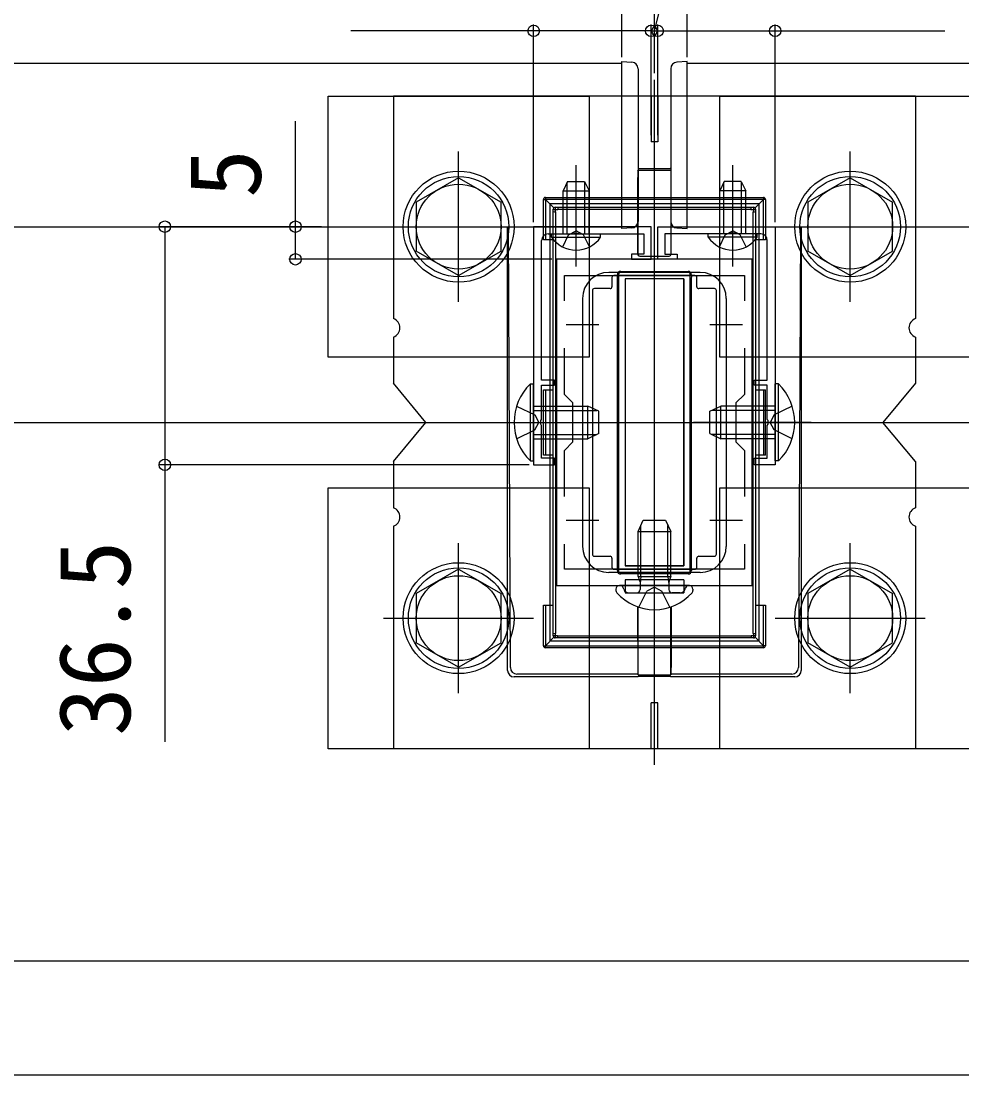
# Model space of a CAD drawing. Units: millimetres, scale not verified. Extents: x -875 to 875, y -1300 to 1292.
# Drawn here: x 613 to 757.1, y 689.2 to 850.7 of the extents above; entities that cross this region are included whole.
import ezdxf
from ezdxf.enums import TextEntityAlignment as Align

# ---------------------------------------------------------------- set-up
doc = ezdxf.new("R2010")
doc.units = ezdxf.units.MM
doc.header["$LTSCALE"] = 8
for name, color, linetype in [('0-2_YKK_11', 7, 'Continuous'), ('0-3_YKK_12', 2, 'Continuous'), ('0-4_YKK_13', 4, 'Continuous'), ('0-5_YKK_D', 6, 'Continuous'), ('0-7_YSS_K', 3, 'Continuous')]:
    doc.layers.add(name, color=color, linetype=linetype)
doc.styles.add('ＭＳ ゴシック', font='')
doc.styles.get('ＭＳ ゴシック').set_extended_font_data('MS Gothic')

msp = doc.modelspace()

# ---------------------------------------------------------------- linework, layer by layer
at = {"layer": '0-2_YKK_11'}
for p, q in [((699, 806.653), (699, 801.653)), ((721, 806.653), (721, 801.653)), ((696.5, 804.153), (701.5, 804.153)), ((718.5, 804.153), (723.5, 804.153)), ((699, 776.653), (699, 771.653)), ((721, 776.653), (721, 771.653)), ((696.5, 774.153), (701.5, 774.153)), ((718.5, 774.153), (723.5, 774.153))]:
    msp.add_line(p, q, dxfattribs=at)
for points in [[(691.5, 819.153), (691.5, 782.653), (694.7, 782.653), (694.7, 783.653), (692.7, 783.653), (692.7, 788.695), (692.58, 788.878), (692.58, 789.428), (692.7, 789.611), (692.7, 794.853), (694.7, 794.853), (694.7, 795.653), (692.7, 795.653), (692.7, 817.053)], [(693.7, 818.053), (697.542, 818.053), (697.725, 818.173), (698.275, 818.173), (698.458, 818.053), (708.4, 818.053), (708.4, 814.953), (706.5, 814.953), (706.5, 814.153), (709.5, 814.153), (709.5, 819.153), (691.5, 819.153)], [(726.3, 818.053), (722.458, 818.053), (722.275, 818.173), (721.725, 818.173), (721.542, 818.053), (711.6, 818.053), (711.6, 814.953), (713.5, 814.953), (713.5, 814.153), (710.5, 814.153), (710.5, 819.153), (728.5, 819.153)], [(728.5, 819.153), (728.5, 782.653), (725.3, 782.653), (725.3, 783.653), (727.3, 783.653), (727.3, 788.695), (727.42, 788.878), (727.42, 789.428), (727.3, 789.611), (727.3, 794.853), (725.3, 794.853), (725.3, 795.653), (727.3, 795.653), (727.3, 817.053)], [(696.2, 807.786), (696.2, 811.653), (723.8, 811.653), (723.8, 807.786)], [(696.2, 777.786), (696.2, 784.853), (697.5, 786.153), (697.5, 792.153), (696.2, 793.453), (696.2, 800.52)], [(723.8, 800.52), (723.8, 793.453), (722.5, 792.153), (722.5, 786.153), (723.8, 784.853), (723.8, 777.786)], [(723.8, 770.52), (723.8, 766.653), (696.2, 766.653), (696.2, 770.52)]]:
    msp.add_lwpolyline(points, dxfattribs=at)
msp.add_lwpolyline([(695, 814.153), (695, 764.153), (725, 764.153), (725, 814.153)], close=True, dxfattribs=at)
for centre, start, end in [((693.7, 817.053), 90.00001, 179.99999), ((726.3, 817.053), 0.00001, 89.99999)]:
    msp.add_arc(centre, 1, start, end, dxfattribs=at)
at = {"layer": '0-3_YKK_12'}
for p, q in [((705, 844.153), (-245, 844.153)), ((705, 819.153), (705, 844.153)), ((715, 819.153), (715, 844.153)), ((831.228, 844.153), (715, 844.153)), ((710, 736.653), (710, 841.653)), ((-245, 819.153), (705, 819.153)), ((715, 819.153), (831.228, 819.153)), ((717, 812.153), (703, 812.153)), ((699, 808.153), (699, 770.153)), ((721, 808.153), (721, 770.153)), ((717, 766.153), (703, 766.153)), ((229.848, 689.153), (831.228, 689.153))]:
    msp.add_line(p, q, dxfattribs=at)
for centre, start, end in [((703, 808.153), 90, 180), ((717, 808.153), 0, 90), ((703, 770.153), 180, 270), ((717, 770.153), 270, 0)]:
    msp.add_arc(centre, 4, start, end, dxfattribs=at)
at = {"layer": '0-4_YKK_13'}
for p, q in [((705, 844.453), (706.561, 844.358)), ((705, 818.853), (705, 844.453)), ((707.5, 843.36), (707.5, 843.06)), ((712.5, 843.36), (712.5, 843.06)), ((715, 844.453), (713.439, 844.358)), ((715, 818.853), (715, 844.453)), ((707.5, 843.06), (707.5, 820.246)), ((712.5, 843.06), (712.5, 820.246)), ((670, 839.153), (670, 805.067)), ((750, 839.153), (670, 839.153)), ((709.5, 839.153), (709.5, 832.153)), ((710.5, 839.153), (710.5, 832.153)), ((750, 839.153), (750, 805.067)), ((710.5, 832.153), (709.5, 832.153)), ((680, 807.653), (680, 830.653)), ((740, 807.653), (740, 830.653)), ((698, 813.053), (698, 828.553)), ((722, 813.053), (722, 828.553)), ((707.464, 827.711), (707.499, 827.816)), ((707.499, 827.816), (712.501, 827.816)), ((707.5, 828.153), (707.535, 828.048)), ((707.535, 828.048), (712.465, 828.048)), ((712.465, 828.048), (712.5, 828.153)), ((712.536, 827.711), (712.501, 827.816)), ((680, 826.653), (673.5, 822.912)), ((680, 826.653), (686.5, 822.912)), ((696.7, 826.053), (696, 824.653)), ((696.654, 818.053), (696.654, 825.962)), ((696.7, 826.053), (699.3, 826.053)), ((699.3, 826.053), (700, 824.653)), ((699.346, 818.053), (699.346, 825.962)), ((720.7, 826.053), (720, 824.653)), ((720.654, 818.053), (720.654, 825.962)), ((723.3, 826.053), (720.7, 826.053)), ((723.3, 826.053), (724, 824.653)), ((723.346, 818.053), (723.346, 825.962)), ((740, 826.653), (733.5, 822.912)), ((740, 826.653), (746.5, 822.912)), ((700, 818.053), (700, 824.653)), ((720, 818.053), (720, 824.653)), ((673.5, 822.912), (673.5, 815.395)), ((686.5, 815.406), (686.5, 822.912)), ((693, 817.131), (693, 823.331)), ((693, 823.331), (693.3, 823.331)), ((693.3, 823.631), (726.7, 823.631)), ((693.3, 823.631), (693.3, 823.331)), ((726.7, 823.331), (693.3, 823.331)), ((694.588, 822.043), (693.3, 823.331)), ((693.3, 823.331), (693.3, 817.131)), ((694.8, 822.131), (695.205, 822.131)), ((695.205, 822.131), (724.795, 822.131)), ((695.205, 822.131), (695.205, 821.759)), ((724.795, 822.131), (725.2, 822.131)), ((724.795, 822.131), (724.795, 821.759)), ((725.412, 822.043), (726.7, 823.331)), ((726, 822.653), (726, 755.653)), ((726.7, 823.631), (726.7, 823.331)), ((727, 823.331), (726.7, 823.331)), ((726.7, 817.131), (726.7, 823.331)), ((727, 823.331), (727, 817.131)), ((733.5, 822.912), (733.5, 815.395)), ((746.5, 815.406), (746.5, 822.912)), ((694.5, 821.466), (694.5, 821.831)), ((694.5, 756.841), (694.5, 821.466)), ((694.851, 821.443), (694.851, 756.819)), ((724.795, 821.759), (695.205, 821.759)), ((725.149, 756.819), (725.149, 821.443)), ((725.5, 821.831), (725.5, 821.466)), ((725.5, 821.466), (725.5, 756.841)), ((668.5, 819.153), (691.5, 819.153)), ((687.5, 751.152), (687.5, 819.153)), ((687.934, 751.59), (687.625, 819.153)), ((706.561, 818.949), (705, 818.853)), ((707.5, 820.246), (707.5, 819.947)), ((712.5, 820.246), (712.5, 819.947)), ((713.439, 818.949), (715, 818.853)), ((728.5, 819.153), (751.5, 819.153)), ((732.375, 819.153), (732.066, 751.59)), ((732.5, 819.153), (732.5, 751.152)), ((694.25, 817.544), (694.25, 818.053)), ((694.25, 818.053), (701.75, 818.053)), ((725.75, 818.053), (718.25, 818.053)), ((725.75, 817.544), (725.75, 818.053)), ((694.5, 817.131), (693, 817.131)), ((727, 817.131), (725.5, 817.131)), ((680, 811.653), (673.5, 815.395)), ((680, 811.653), (686.5, 815.395)), ((707.748, 814.636), (712.252, 814.636)), ((707.765, 814.653), (712.235, 814.653)), ((740, 811.653), (733.5, 815.395)), ((740, 811.653), (746.5, 815.395)), ((703.5, 811.353), (703.5, 809.953)), ((716.2, 811.653), (703.8, 811.653)), ((704.354, 767.012), (704.354, 811.25)), ((704.5, 811.831), (704.5, 811.269)), ((704.5, 811.269), (704.5, 767.031)), ((705.363, 812.131), (704.8, 812.131)), ((705.363, 812.263), (714.637, 812.263)), ((705.363, 812.131), (705.363, 812.263)), ((714.637, 812.131), (705.363, 812.131)), ((714.5, 811.153), (705.5, 811.153)), ((705.5, 811.153), (705.5, 767.153)), ((714.5, 811.153), (714.5, 767.153)), ((714.637, 812.263), (714.637, 812.131)), ((715.2, 812.131), (714.637, 812.131)), ((715.5, 811.269), (715.5, 811.831)), ((715.5, 767.031), (715.5, 811.269)), ((715.646, 811.25), (715.646, 767.012)), ((716.5, 809.953), (716.5, 811.353)), ((700.5, 809.353), (700.5, 768.953)), ((703.2, 809.653), (700.8, 809.653)), ((719.2, 809.653), (716.8, 809.653)), ((719.5, 768.953), (719.5, 809.353)), ((670, 802.239), (670, 795.153)), ((750, 802.239), (750, 795.153)), ((691.5, 783.253), (691.5, 795.053)), ((728.5, 783.253), (728.5, 795.053)), ((750, 795.153), (745, 789.153)), ((693, 794.131), (694.5, 794.131)), ((693, 784.131), (693, 794.131)), ((693.3, 794.131), (693.3, 784.131)), ((725.5, 794.131), (727, 794.131)), ((726.7, 794.131), (726.7, 784.131)), ((727, 784.131), (727, 794.131)), ((691.5, 791.653), (699.8, 791.653)), ((701.5, 790.853), (699.8, 791.653)), ((718.5, 790.853), (720.2, 791.653)), ((728.5, 791.653), (720.2, 791.653)), ((691.5, 790.999), (701.19, 790.999)), ((701.5, 787.453), (701.5, 790.853)), ((718.5, 787.453), (718.5, 790.853)), ((728.5, 790.999), (718.81, 790.999)), ((686, 789.153), (704, 789.153)), ((734, 789.153), (716, 789.153)), ((750, 783.153), (745, 789.153)), ((691.5, 787.308), (701.19, 787.308)), ((701.5, 787.453), (699.8, 786.653)), ((718.5, 787.453), (720.2, 786.653)), ((728.5, 787.308), (718.81, 787.308)), ((694.5, 784.131), (693, 784.131)), ((727, 784.131), (725.5, 784.131)), ((670, 783.153), (670, 776.067)), ((690.991, 783.253), (691.5, 783.253)), ((729.009, 783.253), (728.5, 783.253)), ((750, 783.153), (750, 776.067)), ((710, 759.649), (710, 775.066)), ((711.7, 774.153), (712.5, 772.453)), ((670, 773.239), (670, 739.153)), ((707.5, 772.453), (712.5, 772.453)), ((707.5, 765.553), (707.5, 772.453)), ((707.933, 765.553), (707.933, 773.373)), ((712.067, 765.553), (712.067, 773.373)), ((712.5, 765.553), (712.5, 772.453)), ((750, 773.239), (750, 739.153)), ((680, 747.653), (680, 770.653)), ((740, 747.653), (740, 770.653)), ((700.8, 768.653), (703.2, 768.653)), ((703.5, 768.353), (703.5, 766.953)), ((716.5, 766.953), (716.5, 768.353)), ((716.8, 768.653), (719.2, 768.653)), ((680, 766.653), (673.5, 762.912)), ((680, 766.653), (686.5, 762.912)), ((703.8, 766.653), (716.2, 766.653)), ((704.5, 767.031), (704.5, 766.431)), ((705.402, 766.131), (705.402, 765.971)), ((714.598, 765.971), (705.402, 765.971)), ((714.5, 767.153), (705.5, 767.153)), ((707.5, 765.553), (712.5, 765.553)), ((714.598, 766.131), (715.2, 766.131)), ((714.598, 765.971), (714.598, 766.131)), ((715.5, 766.431), (715.5, 767.031)), ((740, 766.653), (733.5, 762.912)), ((740, 766.653), (746.5, 762.912)), ((704.749, 764.153), (704.645, 764.153)), ((715.251, 764.153), (704.749, 764.153)), ((714.5, 765.053), (714.5, 763.053)), ((673.5, 762.912), (673.5, 755.395)), ((686.5, 755.406), (686.5, 762.912)), ((704.1, 763.608), (704.1, 763.41)), ((705.308, 763.58), (705.219, 763.824)), ((705.5, 763.053), (714.5, 763.053)), ((706.06, 763.053), (707.3, 763.053)), ((707.628, 760.828), (708.855, 763.288)), ((710, 763.897), (708.855, 763.288)), ((710, 763.897), (711.145, 763.288)), ((712.372, 760.828), (711.145, 763.288)), ((713.94, 763.053), (712.7, 763.053)), ((714.692, 763.58), (714.781, 763.824)), ((715.9, 763.608), (715.9, 763.41)), ((733.5, 762.912), (733.5, 755.395)), ((746.5, 755.406), (746.5, 762.912)), ((693, 761.131), (694.5, 761.131)), ((693, 754.931), (693, 761.131)), ((693.3, 761.131), (693.3, 754.931)), ((707.448, 760.889), (707.448, 751.594)), ((707.499, 750.491), (707.472, 760.88)), ((712.501, 750.491), (712.528, 760.88)), ((712.552, 760.889), (712.552, 751.594)), ((725.5, 761.131), (727, 761.131)), ((727, 761.131), (727, 754.931)), ((668.5, 759.153), (691.5, 759.153)), ((728.5, 759.153), (751.5, 759.153)), ((694.588, 756.219), (693.3, 754.931)), ((694.5, 756.431), (694.5, 756.841)), ((695.17, 756.131), (694.8, 756.131)), ((695.17, 756.46), (695.17, 756.131)), ((695.17, 756.46), (724.83, 756.46)), ((724.83, 756.131), (695.17, 756.131)), ((724.83, 756.46), (724.83, 756.131)), ((725.2, 756.131), (724.83, 756.131)), ((725.412, 756.219), (726.7, 754.931)), ((725.5, 756.841), (725.5, 756.431)), ((680, 751.653), (673.5, 755.395)), ((680, 751.653), (686.5, 755.395)), ((693, 754.931), (693.3, 754.931)), ((693.3, 754.931), (726.7, 754.931)), ((693.3, 754.631), (693.3, 754.931)), ((726.7, 754.631), (693.3, 754.631)), ((726, 755.653), (694, 755.653)), ((726.7, 754.631), (726.7, 754.931)), ((740, 751.653), (733.5, 755.395)), ((740, 751.653), (746.5, 755.395)), ((707.5, 750.153), (688.494, 750.153)), ((707.464, 750.595), (688.933, 750.595)), ((707.464, 750.595), (707.499, 750.491)), ((707.499, 750.491), (712.501, 750.491)), ((707.5, 750.153), (707.535, 750.259)), ((707.535, 750.259), (712.465, 750.259)), ((712.465, 750.259), (712.5, 750.153)), ((731.506, 750.153), (712.5, 750.153)), ((712.536, 750.595), (712.501, 750.491)), ((731.067, 750.595), (712.536, 750.595)), ((710.5, 746.153), (709.5, 746.153)), ((709.5, 739.153), (709.5, 746.153)), ((710.5, 739.153), (710.5, 746.153)), ((750, 739.153), (670, 739.153))]:
    msp.add_line(p, q, dxfattribs=at)
for points in [[(700, 839.153), (700, 799.153), (660, 799.153), (660, 839.153)], [(760, 839.153), (760, 799.153), (720, 799.153), (720, 839.153)], [(714.5, 767.153), (714.5, 811.153), (705.5, 811.153), (705.5, 767.153)], [(700, 779.153), (700, 739.153), (660, 739.153), (660, 779.153)], [(760, 779.153), (760, 739.153), (720, 739.153), (720, 779.153)]]:
    msp.add_lwpolyline(points, close=True, dxfattribs=at)
for points in [[(707.499, 827.816), (707.469, 816.341), (707.466, 814.954)], [(712.501, 827.816), (712.531, 816.341), (712.534, 814.954)], [(707.448, 814.936), (707.448, 816.341), (707.448, 826.712)], [(712.552, 814.936), (712.552, 816.341), (712.552, 826.712)], [(696, 818.053), (696, 824.653), (700, 824.653)], [(724, 818.053), (724, 824.653), (720, 824.653)], [(726, 822.653), (694, 822.653), (694, 755.653)], [(694.25, 817.544), (701.75, 817.544), (701.75, 818.053)], [(695.95, 816.044), (696.855, 817.9), (698, 818.508)], [(700.05, 816.044), (699.145, 817.9), (698, 818.508)], [(725.75, 817.544), (718.25, 817.544), (718.25, 818.053)], [(719.95, 816.044), (720.855, 817.9), (722, 818.508)], [(724.05, 816.044), (723.145, 817.9), (722, 818.508)], [(670, 783.153), (675, 789.153), (670, 795.153)], [(690.991, 783.253), (690.991, 795.053), (691.5, 795.053)], [(729.009, 783.253), (729.009, 795.053), (728.5, 795.053)], [(688.889, 791.653), (691.667, 790.298), (692.276, 789.153)], [(691.5, 786.653), (699.8, 786.653), (699.8, 791.653)], [(728.5, 786.653), (720.2, 786.653), (720.2, 791.653)], [(731.111, 791.653), (728.333, 790.298), (727.724, 789.153)], [(688.889, 786.653), (691.667, 788.008), (692.276, 789.153)], [(731.111, 786.653), (728.333, 788.008), (727.724, 789.153)], [(707.5, 772.453), (708.3, 774.153), (711.7, 774.153)], [(704.8, 766.131), (705.402, 766.131), (714.598, 766.131)], [(707.5, 765.553), (707.669, 765.053), (707.8, 764.667)], [(707.933, 765.553), (707.873, 765.053), (707.8, 764.453)], [(712.067, 765.553), (712.127, 765.053), (712.2, 764.453)], [(712.5, 765.553), (712.331, 765.053), (712.2, 764.667)], [(714.5, 765.053), (705.5, 765.053), (705.5, 763.053)], [(707.8, 764.667), (707.8, 764.153), (707.8, 763.553)], [(712.2, 764.667), (712.2, 764.153), (712.2, 763.553)], [(715.355, 764.153), (715.251, 764.153), (714.9, 764.153)], [(727, 754.931), (726.7, 754.931), (726.7, 761.131)]]:
    msp.add_lwpolyline(points, dxfattribs=at)
for centre, radius in [((680, 819.153), 8.5), ((740, 819.153), 8.5), ((680, 819.153), 7.7), ((680, 819.153), 6.5), ((740, 819.153), 7.7), ((740, 819.153), 6.5), ((680, 759.153), 8.5), ((740, 759.153), 8.5), ((680, 759.153), 7.7), ((680, 759.153), 6.5), ((740, 759.153), 7.7), ((740, 759.153), 6.5)]:
    msp.add_circle(centre, radius, dxfattribs=at)
for centre, radius, start, end in [((706.5, 843.36), 1, 0, 86.5), ((713.5, 843.36), 1, 93.5, 180), ((693.3, 823.331), 0.3, 90, 180), ((694.8, 821.831), 0.3, 90, 180), ((693.81, 821.88), 1.021, 354.65366, 14.23396), ((726.19, 821.88), 1.021, 165.76604, 185.34634), ((725.2, 821.831), 0.3, 0, 90), ((726.7, 823.331), 0.3, 0, 90), ((694.742, 822.361), 0.583, 245.50762, 278.40152), ((694.753, 822.678), 1.238, 258.19876, 274.51239), ((725.247, 822.678), 1.238, 265.48761, 281.80124), ((725.258, 822.361), 0.583, 261.59848, 294.49238), ((706.5, 819.947), 1, 273.5, 0), ((713.5, 819.947), 1, 180, 266.5), ((698, 820.08), 4.527, 214.06671, 325.93329), ((722, 820.08), 4.527, 214.06671, 325.93329), ((704.802, 811.813), 0.482, 85.24763, 185.0487), ((704.348, 811.99), 0.22, 263.21027, 313.86521), ((704.378, 811.626), 0.377, 266.36803, 288.83101), ((704.8, 811.831), 0.3, 90, 180), ((704.601, 812.269), 0.242, 325.23447, 5.98325), ((715.399, 812.269), 0.242, 174.01675, 214.76553), ((715.198, 811.814), 0.482, 354.94378, 94.75989), ((715.2, 811.831), 0.3, 0, 90), ((715.652, 811.99), 0.22, 226.13479, 276.78973), ((715.622, 811.626), 0.377, 251.16899, 273.63197), ((669.5, 803.653), 1.5, 289.47122, 70.52878), ((750.5, 803.653), 1.5, 109.47122, 250.52878), ((696.732, 789.153), 8.232, 134.2189, 225.7811), ((723.268, 789.153), 8.232, 314.2189, 45.7811), ((669.5, 774.653), 1.5, 289.47122, 70.52878), ((750.5, 774.653), 1.5, 109.47122, 250.52878), ((704.799, 766.414), 0.481, 175.06323, 275.18399), ((704.352, 766.017), 0.439, 70.35948, 94.26698), ((704.378, 767.388), 0.377, 266.36803, 288.83101), ((704.8, 766.431), 0.3, 180, 270), ((704.532, 765.97), 0.313, 353.54785, 30.96417), ((715.468, 765.97), 0.313, 149.03583, 186.45215), ((715.201, 766.414), 0.481, 264.8078, 4.94499), ((715.2, 766.431), 0.3, 270, 0), ((715.622, 767.388), 0.377, 251.16899, 273.63197), ((715.648, 766.017), 0.439, 85.73302, 109.64052), ((704.645, 763.608), 0.545, 90, 180), ((704.749, 763.653), 0.5, 20, 90), ((715.251, 763.653), 0.5, 90, 160), ((715.355, 763.608), 0.545, 0, 90), ((704.65, 763.41), 0.55, 180, 221.56083), ((710, 768.153), 7.7, 221.56083, 318.43917), ((706.06, 763.853), 0.8, 200, 270), ((707.3, 763.553), 0.5, 270, 0), ((712.7, 763.553), 0.5, 180, 270), ((713.94, 763.853), 0.8, 270, 340), ((715.35, 763.41), 0.55, 318.43917, 0), ((694.753, 758.053), 1.238, 258.19876, 274.51239), ((694.739, 751.031), 5.405, 89.09507, 92.53185), ((694.8, 756.431), 0.3, 180, 270), ((693.855, 756.359), 0.972, 346.42187, 4.51215), ((725.247, 758.053), 1.238, 265.48761, 281.80124), ((726.145, 756.359), 0.972, 175.48785, 193.57813), ((725.261, 751.031), 5.405, 87.46815, 90.90493), ((725.2, 756.431), 0.3, 270, 0), ((693.3, 754.931), 0.3, 180, 270), ((726.7, 754.931), 0.3, 270, 0), ((688.936, 751.597), 1.002, 180.44387, 269.81844), ((731.064, 751.597), 1.002, 270.18156, 359.55613)]:
    msp.add_arc(centre, radius, start, end, dxfattribs=at)
for centre, major_axis, ratio, start_param, end_param in [((707.465, 826.712), (0, -1), 0.017455, 3.1939525, 4.712389), ((712.535, 826.712), (0, -1), 0.017455, 1.5707963, 3.0892328), ((694.652, 821.831), (3.041, -0.213), 0.01114, 4.7707145, 4.8960301), ((694.8, 821.683), (0.213, -3.041), 0.01114, 1.491105, 1.6034945), ((725.348, 821.831), (3.041, 0.213), 0.01114, 4.5287479, 4.6540634), ((725.2, 821.683), (-0.213, -3.041), 0.01114, 4.6796908, 4.7920803), ((707.748, 814.936), (0.212, 0.212), 0.999695, 2.3563468, 3.9268385), ((707.766, 814.954), (-0.123, -0.275), 0.996125, 5.1323772, 6.702869), ((712.234, 814.954), (0.123, -0.275), 0.996125, 5.8635017, 7.4339934), ((712.252, 814.936), (-0.212, 0.212), 0.999695, 2.3563468, 3.9268385), ((703.8, 811.353), (-0.212, 0.212), 0.999695, 5.4979394, 7.0684312), ((704.2, 812.303), (0.215, -3.042), 0.027874, 1.2150746, 1.3929019), ((704.073, 812.431), (3.042, -0.215), 0.027874, 4.9700486, 5.1523045), ((715.927, 812.431), (3.042, 0.215), 0.027874, 4.2724735, 4.4547294), ((715.8, 812.303), (-0.215, -3.042), 0.027874, 4.8902834, 5.0681107), ((716.2, 811.353), (0.212, 0.212), 0.999695, 5.4979394, 7.0684312), ((700.8, 809.353), (-0.212, 0.212), 0.999695, 5.4979394, 7.0684312), ((703.2, 809.953), (0.212, -0.212), 0.999695, 5.4979394, 7.0684312), ((716.8, 809.953), (-0.212, -0.212), 0.999695, 5.4979394, 7.0684312), ((719.2, 809.353), (0.212, 0.212), 0.999695, 5.4979394, 7.0684312), ((700.8, 768.953), (-0.212, -0.212), 0.999695, 5.4979394, 7.0684312), ((719.2, 768.953), (0.212, -0.212), 0.999695, 5.4979394, 7.0684312), ((703.2, 768.353), (0.212, 0.212), 0.999695, 5.4979394, 7.0684312), ((716.8, 768.353), (-0.212, 0.212), 0.999695, 5.4979394, 7.0684312), ((703.8, 766.953), (-0.212, -0.212), 0.999695, 5.4979394, 7.0684312), ((704.2, 765.699), (-0.214, -3.041), 0.022498, 1.8236152, 2.0187174), ((704.332, 765.831), (3.041, 0.214), 0.022498, 1.2094857, 1.40045), ((715.668, 765.831), (3.041, -0.214), 0.022498, 1.7411427, 1.9321069), ((715.8, 765.699), (0.214, -3.041), 0.022498, 4.2644679, 4.4595701), ((716.2, 766.953), (0.212, -0.212), 0.999695, 5.4979394, 7.0684312), ((694.8, 756.281), (-0.212, -3.041), 0.004381, 1.6219236, 1.7488196), ((694.95, 756.431), (3.041, 0.212), 0.004381, 1.498021, 1.6118461), ((725.05, 756.431), (3.041, -0.212), 0.004381, 1.5297466, 1.6435716), ((725.2, 756.281), (0.212, -3.041), 0.004381, 4.5343657, 4.6612617), ((688.501, 751.159), (0.487, 0.883), 0.991424, 2.0784135, 3.641926), ((707.465, 751.594), (0, 1), 0.017455, 1.5707963, 3.0892328), ((712.535, 751.594), (0, 1), 0.017455, 3.1939525, 4.712389), ((731.499, 751.159), (-0.487, 0.883), 0.991424, 2.6412593, 4.2047718)]:
    msp.add_ellipse(centre, major_axis=major_axis, ratio=ratio, start_param=start_param, end_param=end_param, dxfattribs=at)
at = {"layer": '0-5_YKK_D'}
for p, q in [((710, 842.653), (710, 950.153)), ((705, 845.153), (705, 920.153)), ((715, 845.153), (715, 920.153)), ((691.5, 819.853), (691.5, 850.153)), ((709.5, 833.153), (709.5, 850.153)), ((709.5, 837.153), (709.5, 850.153)), ((710.5, 833.153), (710.5, 850.153)), ((710.5, 837.153), (710.5, 850.153)), ((728.5, 819.853), (728.5, 850.153)), ((709.5, 849.153), (706, 849.153)), ((709.5, 849.153), (710.5, 849.153)), ((709.5, 849.153), (710.5, 849.153)), ((710.5, 849.153), (714, 849.153)), ((659, 819.153), (634, 819.153)), ((659, 819.153), (654, 819.153)), ((694.3, 814.153), (654, 814.153)), ((690.8, 782.653), (634, 782.653))]:
    msp.add_line(p, q, dxfattribs=at)
for points in [[(710, 849.153), (715.919, 872.827), (724.436, 872.827)], [(709.5, 849.153), (691.5, 849.153), (663.472, 849.153)], [(710.5, 849.153), (728.5, 849.153), (754.494, 849.153)], [(655, 814.153), (655, 819.153), (655, 835.346)], [(635, 819.153), (635, 782.653), (635, 740.21)]]:
    msp.add_lwpolyline(points, dxfattribs=at)
for centre in [(691.5, 849.153), (709.5, 849.153), (709.5, 849.153), (710.5, 849.153), (710.5, 849.153), (728.5, 849.153), (635, 819.153), (655, 819.153), (655, 814.153), (635, 782.653)]:
    msp.add_circle(centre, 0.875, dxfattribs=at)
at = {"layer": '0-7_YSS_K'}
for p, q in [((-190, 789.153), (834.228, 789.153)), ((-107.5, 706.653), (831.228, 706.653))]:
    msp.add_line(p, q, dxfattribs=at)

# ---------------------------------------------------------------- texts
at = {"layer": '0-5_YKK_D', "style": 'ＭＳ ゴシック'}
for s, p in [('5', (653, 823.545)), ('36.5', (633, 741.102))]:
    msp.add_text(s, height=11, rotation=90, dxfattribs=at).set_placement(p, align=Align.BOTTOM_LEFT)

doc.saveas('drawing.dxf')
